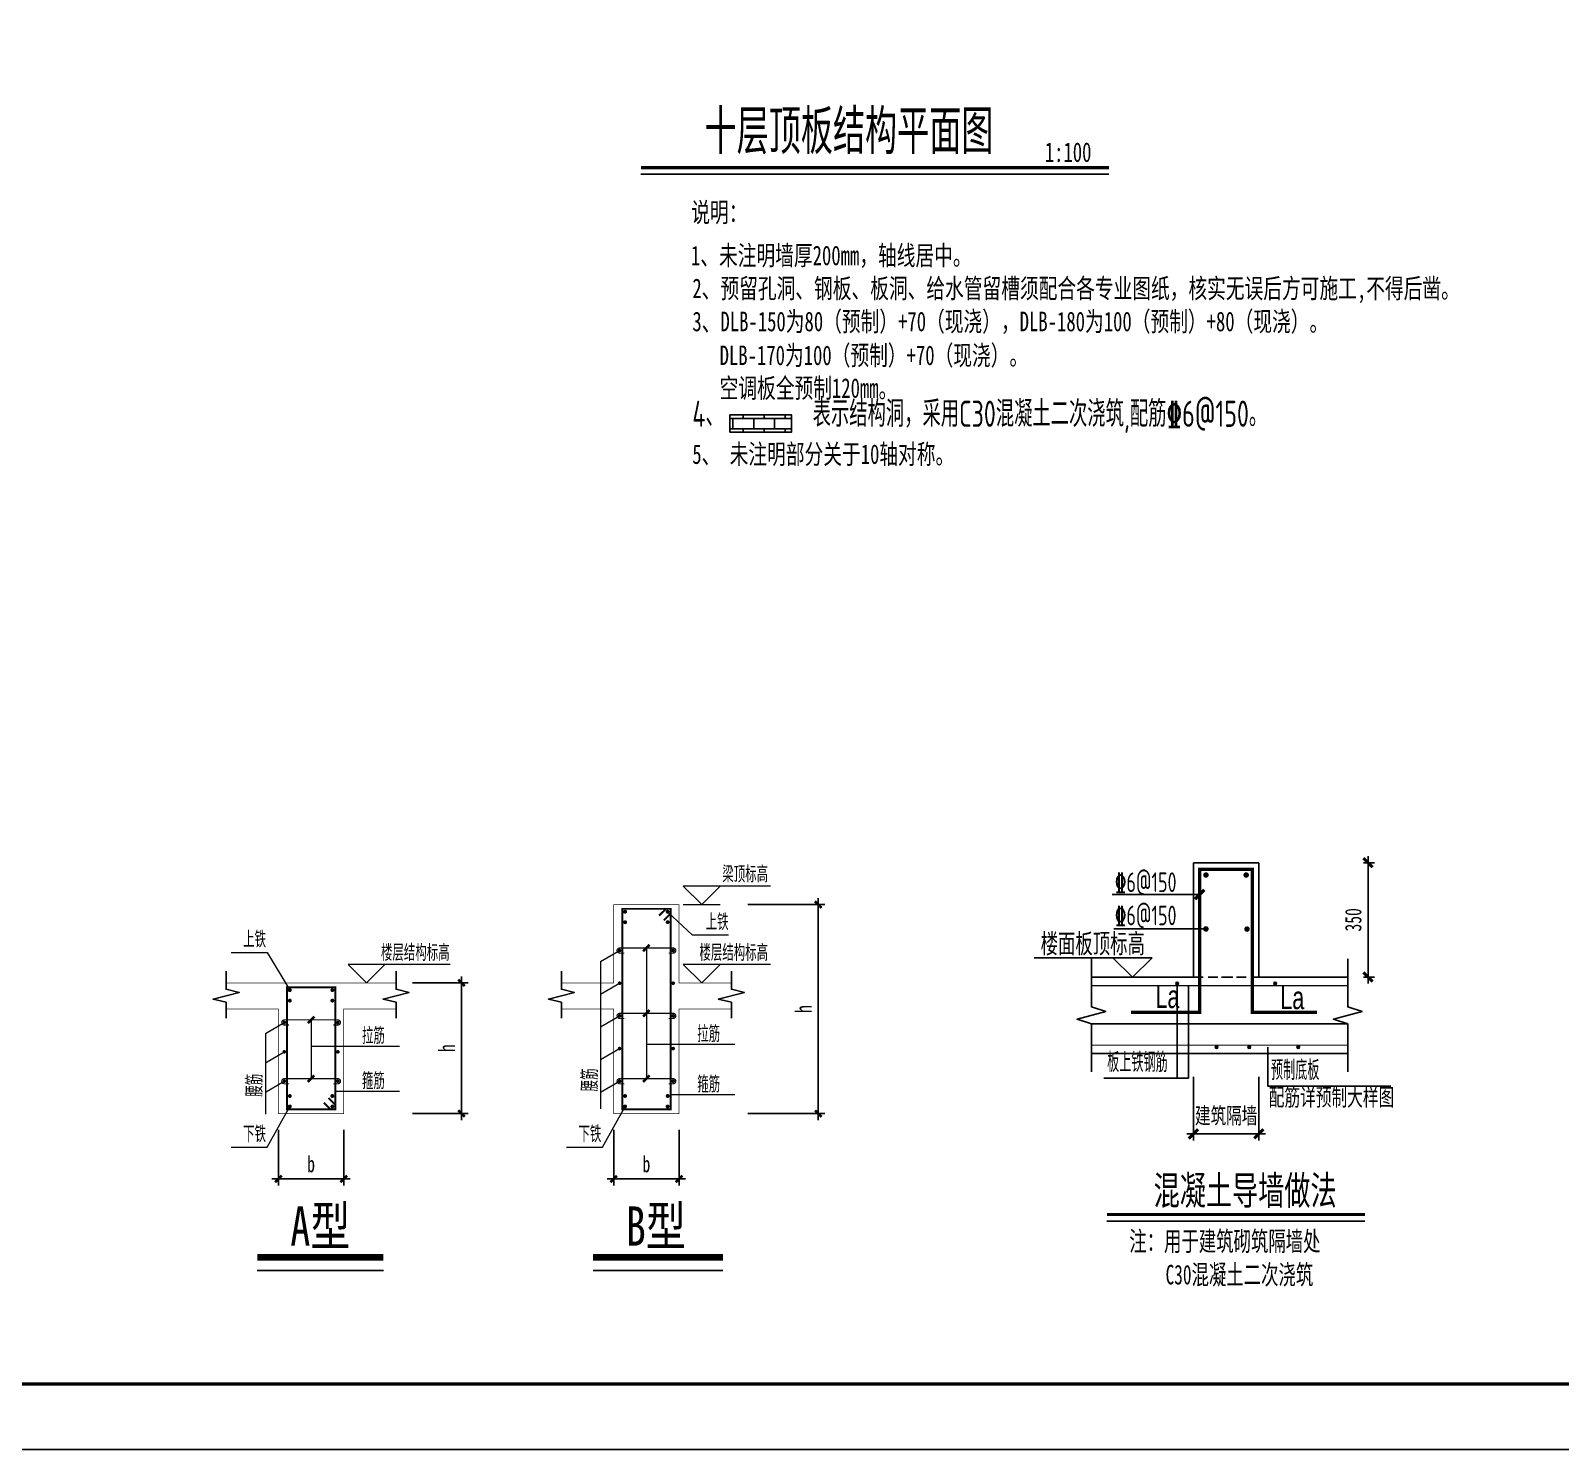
# Model space of a CAD drawing. Extents: x -3200781797 to -8106663, y 494714 to 1244925.
# Drawn here: x -8159668 to -8136259, y 976378 to 998095 of the extents above; entities that cross this region are included whole.
import ezdxf
from ezdxf.enums import TextEntityAlignment as Align
from ezdxf.xclip import XClip

# ---------------------------------------------------------------- set-up
doc = ezdxf.new("R2010")
doc.units = 0
doc.header["$LTSCALE"] = 1000
doc.header["$MEASUREMENT"] = 0
doc.header["$XCLIPFRAME"] = 0
doc.linetypes.add('DASH', pattern=[0.35, 0.25, -0.1])
doc.linetypes.add('节点$0$DASHED', pattern=[0.75, 0.5, -0.25])
doc.layers.get('Defpoints').update_dxf_attribs({"color": 30, "linetype": 'DASH'})
for name, color, linetype in [('3#4#5#$0$BORDER', 7, 'Continuous'), ('3#4#5#模板$0$BORDER', 7, 'Continuous'), ('DIM', 3, 'Continuous'), ('HATCH', 254, 'Continuous'), ('NUM', 7, 'Continuous'), ('S-ANNO-DIMS', 3, 'Continuous'), ('S-ANNO-TABS', 4, 'Continuous'), ('S-ANNO-TEXT', 7, 'Continuous'), ('S-DETL', 4, 'Continuous'), ('S-DETL-DIMS', 7, 'Continuous'), ('S-DETL-SBAR', 6, 'Continuous'), ('S-PC-FQ-WYQ', 4, 'Continuous'), ('节点$0$S-ANNO-IDEN-LEVL', 3, 'Continuous'), ('节点$0$S-ANNO-TEXT', 7, 'Continuous'), ('节点$0$S-ANNO-THIN', 3, 'Continuous'), ('节点$0$S-DETL', 4, 'Continuous'), ('节点$0$S-DETL-DIMS', 210, 'Continuous'), ('节点$0$S-DETL-REIN', 1, 'Continuous'), ('节点$0$S-DETL-SBAR', 6, 'Continuous'), ('节点$0$S-DETL-TEXT', 7, 'Continuous'), ('节点$0$S-SLAB', 6, 'Continuous'), ('节点$0$THIN', 7, 'Continuous')]:
    doc.layers.add(name, color=color, linetype=linetype)
doc.layers.add('S-DETL-TEXT', color=7, linetype='Continuous', lineweight=0)
doc.styles.add('-楷体_GB2312', font='', dxfattribs={"width": 0.7})
doc.styles.add('TSSD_Dimension', font='', dxfattribs={"width": 0.7})
doc.styles.add('TSSD_Rein', font='tssdeng.shx', dxfattribs={"width": 0.7, "bigfont": 'hztxt.shx'})
doc.styles.add('宋体', font='', dxfattribs={"width": 0.8})
doc.styles.add('楷体', font='', dxfattribs={"width": 0.6})
doc.styles.add('节点$0$-楷体_GB2312', font='')
doc.styles.add('节点$0$FSZK', font='fszk.shx', dxfattribs={"width": 0.7, "height": 350, "bigfont": 'hztxt.shx'})
doc.styles.add('节点$0$TSSD_NORM', font='tssdeng2.shx', dxfattribs={"width": 0.7, "bigfont": 'tssdchn.shx'})
doc.styles.add('节点$0$TSSD_Rein', font='Tssdeng.shx', dxfattribs={"width": 0.7, "bigfont": 'hztxt.shx'})
doc.styles.add('节点$0$楷体', font='', dxfattribs={"width": 0.7, "height": 250})
doc.styles.get('-楷体_GB2312').set_extended_font_data('KaiTi_GB2312')
doc.styles.get('TSSD_Dimension').set_extended_font_data('KaiTi_GB2312')
doc.styles.get('宋体').set_extended_font_data('SimSun')
doc.styles.get('楷体').set_extended_font_data('KaiTi_GB2312')
doc.styles.get('节点$0$-楷体_GB2312').set_extended_font_data('KaiTi_GB2312')
doc.styles.get('节点$0$楷体').set_extended_font_data('KaiTi_GB2312')
doc.dimstyles.new('TSSD_100_100', dxfattribs={"dimtxt": 250, "dimasz": 100, "dimexe": 100, "dimexo": 250, "dimgap": 100, "dimtad": 1, "dimdec": 0, "dimzin": 0, "dimdsep": 46, "dimtxsty": 'TSSD_Dimension', "dimblk": 'ARCHTICK', "dimcen": 0, "dimdle": 100, "dimclrt": 7, "dimadec": 0, "dimazin": 0, "dimtfac": 1, "dimtdec": 0, "dimtix": 1, "dimtmove": 2, "dimatfit": 3, "dimfxl": 1, "dimtolj": 1, "dimtzin": 0, "dimarcsym": 0})
doc.dimstyles.new('TSSD_20_100', dxfattribs={"dimtxt": 250, "dimasz": 100, "dimexe": 100, "dimexo": 250, "dimgap": 100, "dimtad": 1, "dimdec": 0, "dimlfac": 0.2, "dimzin": 0, "dimdsep": 46, "dimtxsty": '楷体', "dimblk": 'ARCHTICK', "dimcen": 0, "dimdle": 100, "dimclrt": 7, "dimadec": 0, "dimazin": 0, "dimtfac": 1, "dimtdec": 0, "dimtix": 1, "dimtmove": 2, "dimatfit": 3, "dimfxl": 1, "dimtolj": 1, "dimtzin": 0, "dimarcsym": 0})
doc.dimstyles.new('节点$0$TSSD_20_100', dxfattribs={"dimtxt": 300, "dimasz": 100, "dimexe": 100, "dimexo": 250, "dimgap": 100, "dimtad": 1, "dimdec": 0, "dimlfac": 0.2, "dimzin": 0, "dimdsep": 46, "dimtxsty": '节点$0$楷体', "dimblk": '节点$0$_ArchTick', "dimcen": 0, "dimdle": 100, "dimclrt": 7, "dimadec": 0, "dimazin": 0, "dimtfac": 1, "dimtdec": 0, "dimtix": 1, "dimtmove": 2, "dimatfit": 3, "dimfxl": 1, "dimtolj": 1, "dimtzin": 0, "dimarcsym": 0})

# ---------------------------------------------------------------- blocks, each defined once
blk = doc.blocks.new('A$C635F6008')
at = {"layer": 'HATCH'}
h = blk.add_hatch(dxfattribs=at)
h.set_pattern_fill('BRICK1', color=256, scale=20, style=0)
h.set_pattern_definition([(0, (-59483.03, -74401.65), (0, 160), []), (90, (-59483.03, -74401.65), (-160, 160), [160, -160])])
h.paths.add_polyline_path([(2384, -116), (1440, -116), (1440, -378), (2384, -378)])
at = {"layer": 'S-PC-FQ-WYQ'}
blk.add_lwpolyline([(1440, -116), (2384, -116), (2384, -378), (1440, -378)], close=True, dxfattribs=at)
at = {"layer": 'NUM', "width": 0.7}
for s, height, style, p in [('说明：', 300, '楷体', (849, 2746)), ('   1、未注明墙厚200mm，轴线居中。', 300, '楷体', (416, 2086)), ('2、预留孔洞、钢板、板洞、给水管留槽须配合各专业图纸，核实无误后方可施工,不得后凿。', 300, '楷体', (866, 1582)), ('3、DLB-150为80（预制）+70（现浇），DLB-180为100（预制）+80（现浇）。', 300, '楷体', (866, 1075)), ('DLB-170为100（预制）+70（现浇）。', 300, '楷体', (1283, 557)), ('空调板全预制120mm。', 300, '楷体', (1283, 56)), ('4、        表示结构洞，采用C30混凝土二次浇筑,配筋%%1326@150。', 400, 'TSSD_Rein', (866, -418))]:
    blk.add_text(s, height=height, dxfattribs=dict(at, style=style)).set_placement(p, align=Align.BOTTOM_LEFT)
blk = doc.blocks.new('_ArchTick')
at = {"color": 0, "linetype": 'ByBlock', "const_width": 0.4}
blk.add_lwpolyline([(-0.5, -0.5), (0.5, 0.5)], dxfattribs=at)
blk = doc.blocks.new('*D1465')
at = {"layer": 'Defpoints', "color": 0, "transparency": 16777216}
for p in [(236242, 294432), (237242, 294432), (237242, 293432)]:
    blk.add_point(p, dxfattribs=at)
at = {"layer": 'S-DETL-TEXT', "color": 0, "lineweight": -2, "transparency": 16777216}
for p, q in [((236242, 294182), (236242, 293332)), ((237242, 294182), (237242, 293332)), ((236142, 293432), (237342, 293432))]:
    blk.add_line(p, q, dxfattribs=at)
at = {"layer": 'S-DETL-TEXT', "color": 0, "lineweight": -2, "transparency": 16777216, "xscale": 100, "yscale": 100, "zscale": 100, "rotation": 180}
blk.add_blockref('_ArchTick', (236242, 293432), dxfattribs=at)
at = {"layer": 'S-DETL-TEXT', "color": 0, "lineweight": -2, "transparency": 16777216, "xscale": 100, "yscale": 100, "zscale": 100}
blk.add_blockref('_ArchTick', (237242, 293432), dxfattribs=at)
at = {"layer": 'S-DETL-TEXT', "color": 7, "transparency": 16777216, "insert": (236742, 293657), "char_height": 250, "attachment_point": 5, "style": 'TSSD_Dimension'}
blk.add_mtext('\\A1;b', dxfattribs=at)
blk = doc.blocks.new('*D1466')
at = {"layer": 'Defpoints', "color": 0, "transparency": 16777216}
for p in [(238042, 297632), (239372, 297632), (238042, 294432)]:
    blk.add_point(p, dxfattribs=at)
at = {"layer": 'S-DETL-DIMS', "color": 0, "lineweight": -2, "transparency": 16777216}
for p, q in [((238292, 297632), (239472, 297632)), ((239372, 294332), (239372, 297732)), ((238292, 294432), (239472, 294432))]:
    blk.add_line(p, q, dxfattribs=at)
at = {"layer": 'S-DETL-DIMS', "color": 0, "lineweight": -2, "transparency": 16777216, "xscale": 100, "yscale": 100, "zscale": 100}
for p, rotation in [((239372, 297632), 90), ((239372, 294432), 270)]:
    blk.add_blockref('_ArchTick', p, dxfattribs=dict(at, rotation=rotation))
at = {"layer": 'S-DETL-DIMS', "color": 7, "transparency": 16777216, "insert": (239147, 296032), "char_height": 250, "attachment_point": 5, "rotation": 90, "style": 'TSSD_Dimension'}
blk.add_mtext('\\A1;h', dxfattribs=at)
blk = doc.blocks.new('*D1467')
at = {"layer": 'Defpoints', "color": 0, "transparency": 16777216}
for p in [(231111, 294432), (232111, 294432), (232111, 293432)]:
    blk.add_point(p, dxfattribs=at)
at = {"layer": 'S-DETL-DIMS', "color": 0, "lineweight": -2, "transparency": 16777216}
for p, q in [((231111, 294182), (231111, 293332)), ((232111, 294182), (232111, 293332)), ((231011, 293432), (232211, 293432))]:
    blk.add_line(p, q, dxfattribs=at)
at = {"layer": 'S-DETL-DIMS', "color": 0, "lineweight": -2, "transparency": 16777216, "xscale": 100, "yscale": 100, "zscale": 100, "rotation": 180}
blk.add_blockref('_ArchTick', (231111, 293432), dxfattribs=at)
at = {"layer": 'S-DETL-DIMS', "color": 0, "lineweight": -2, "transparency": 16777216, "xscale": 100, "yscale": 100, "zscale": 100}
blk.add_blockref('_ArchTick', (232111, 293432), dxfattribs=at)
at = {"layer": 'S-DETL-DIMS', "color": 7, "transparency": 16777216, "insert": (231611, 293657), "char_height": 250, "attachment_point": 5, "style": 'TSSD_Dimension'}
blk.add_mtext('\\A1;b', dxfattribs=at)
blk = doc.blocks.new('*D1461')
at = {"layer": 'Defpoints', "color": 0, "transparency": 16777216}
for p in [(232912, 296432), (233912, 296432), (232912, 294432)]:
    blk.add_point(p, dxfattribs=at)
at = {"layer": 'S-DETL-DIMS', "color": 0, "lineweight": -2, "transparency": 16777216}
for p, q in [((233162, 296432), (234012, 296432)), ((233912, 294332), (233912, 296532)), ((233162, 294432), (234012, 294432))]:
    blk.add_line(p, q, dxfattribs=at)
at = {"layer": 'S-DETL-DIMS', "color": 0, "lineweight": -2, "transparency": 16777216, "xscale": 100, "yscale": 100, "zscale": 100}
for p, rotation in [((233912, 296432), 90), ((233912, 294432), 270)]:
    blk.add_blockref('_ArchTick', p, dxfattribs=dict(at, rotation=rotation))
at = {"layer": 'S-DETL-DIMS', "color": 7, "transparency": 16777216, "insert": (233687, 295432), "char_height": 250, "attachment_point": 5, "rotation": 90, "style": 'TSSD_Dimension'}
blk.add_mtext('\\A1;h', dxfattribs=at)
blk = doc.blocks.new('*D1462')
at = {"layer": 'Defpoints', "color": 0, "transparency": 16777216}
for p in [(241569, 294432), (242569, 294432), (242569, 293432)]:
    blk.add_point(p, dxfattribs=at)
at = {"layer": 'S-DETL-DIMS', "color": 0, "lineweight": -2, "transparency": 16777216}
for p, q in [((241569, 294182), (241569, 293332)), ((242569, 294182), (242569, 293332)), ((241469, 293432), (242669, 293432))]:
    blk.add_line(p, q, dxfattribs=at)
at = {"layer": 'S-DETL-DIMS', "color": 0, "lineweight": -2, "transparency": 16777216, "xscale": 100, "yscale": 100, "zscale": 100, "rotation": 180}
blk.add_blockref('_ArchTick', (241569, 293432), dxfattribs=at)
at = {"layer": 'S-DETL-DIMS', "color": 0, "lineweight": -2, "transparency": 16777216, "xscale": 100, "yscale": 100, "zscale": 100}
blk.add_blockref('_ArchTick', (242569, 293432), dxfattribs=at)
at = {"layer": 'S-DETL-DIMS', "color": 7, "transparency": 16777216, "insert": (242069, 293657), "char_height": 250, "attachment_point": 5, "style": 'TSSD_Dimension'}
blk.add_mtext('\\A1;b', dxfattribs=at)
blk = doc.blocks.new('*D1463')
at = {"layer": 'Defpoints', "color": 0, "transparency": 16777216}
for p in [(243370, 296432), (244370, 296432), (243370, 294432)]:
    blk.add_point(p, dxfattribs=at)
at = {"layer": 'S-DETL-DIMS', "color": 0, "lineweight": -2, "transparency": 16777216}
for p, q in [((243620, 296432), (244470, 296432)), ((244370, 294332), (244370, 296532)), ((243620, 294432), (244470, 294432))]:
    blk.add_line(p, q, dxfattribs=at)
at = {"layer": 'S-DETL-DIMS', "color": 0, "lineweight": -2, "transparency": 16777216, "xscale": 100, "yscale": 100, "zscale": 100}
for p, rotation in [((244370, 296432), 90), ((244370, 294432), 270)]:
    blk.add_blockref('_ArchTick', p, dxfattribs=dict(at, rotation=rotation))
at = {"layer": 'S-DETL-DIMS', "color": 7, "transparency": 16777216, "insert": (244145, 295432), "char_height": 250, "attachment_point": 5, "rotation": 90, "style": 'TSSD_Dimension'}
blk.add_mtext('\\A1;h', dxfattribs=at)
blk = doc.blocks.new('*D1464')
at = {"layer": 'Defpoints', "color": 0, "transparency": 16777216}
for p in [(242569, 298832), (244370, 298832), (243370, 296432)]:
    blk.add_point(p, dxfattribs=at)
at = {"layer": 'DIM', "color": 0, "lineweight": -2, "transparency": 16777216}
for p, q in [((244370, 296332), (244370, 298932)), ((242819, 298832), (244470, 298832)), ((243620, 296432), (244470, 296432))]:
    blk.add_line(p, q, dxfattribs=at)
at = {"layer": 'DIM', "color": 0, "lineweight": -2, "transparency": 16777216, "xscale": 100, "yscale": 100, "zscale": 100}
for p, rotation in [((244370, 298832), 90), ((244370, 296432), 270)]:
    blk.add_blockref('_ArchTick', p, dxfattribs=dict(at, rotation=rotation))
at = {"layer": 'DIM', "color": 7, "transparency": 16777216, "insert": (244102, 297632), "char_height": 250, "attachment_point": 5, "rotation": 90, "style": 'TSSD_Dimension'}
blk.add_mtext('\\A1;建筑窗台', dxfattribs=at)
blk = doc.blocks.new('节点$0$_ArchTick')
at = {"color": 0, "linetype": 'ByBlock', "const_width": 0.5}
blk.add_lwpolyline([(-0.71, -0.71), (0.71, 0.71)], dxfattribs=at)
blk = doc.blocks.new('*D3852')
at = {"layer": 'Defpoints', "color": 0, "transparency": 16777216}
for p in [(167871, -128959), (168871, -128959), (168871, -130080)]:
    blk.add_point(p, dxfattribs=at)
at = {"layer": '节点$0$S-DETL-DIMS', "color": 0, "lineweight": -2, "transparency": 16777216}
for p, q in [((167871, -129209), (167871, -130180)), ((168871, -129209), (168871, -130180)), ((167871, -130080), (167771, -130080)), ((167871, -130080), (168871, -130080)), ((168871, -130080), (168971, -130080))]:
    blk.add_line(p, q, dxfattribs=at)
at = {"layer": '节点$0$S-DETL-DIMS', "color": 0, "lineweight": -2, "transparency": 16777216, "xscale": 100, "yscale": 100, "zscale": 100}
blk.add_blockref('节点$0$_ArchTick', (167871, -130080), dxfattribs=at)
at = {"layer": '节点$0$S-DETL-DIMS', "color": 0, "lineweight": -2, "transparency": 16777216, "xscale": 100, "yscale": 100, "zscale": 100, "rotation": 180}
blk.add_blockref('节点$0$_ArchTick', (168871, -130080), dxfattribs=at)
at = {"layer": '节点$0$S-DETL-DIMS', "color": 7, "transparency": 16777216, "insert": (168371, -129814), "char_height": 250, "attachment_point": 5, "style": '节点$0$楷体'}
blk.add_mtext('\\A1;建筑隔墙', dxfattribs=at)
blk = doc.blocks.new('节点$0$A$C63F51810')
at = {"layer": '节点$0$S-DETL-REIN'}
h = blk.add_hatch(color=256, dxfattribs=at)
edge = h.paths.add_edge_path()
edge.add_arc((0, 0), 35, 0, 360)
at = {"layer": '节点$0$S-DETL-REIN', "ltscale": 0.2}
blk.add_circle((0, 0), 35, dxfattribs=at)
blk = doc.blocks.new('*D3853')
at = {"layer": 'Defpoints', "color": 0, "transparency": 16777216}
for p in [(170224, -125929), (170542, -125929), (170224, -127679)]:
    blk.add_point(p, dxfattribs=at)
at = {"layer": '节点$0$S-DETL-DIMS', "color": 0, "lineweight": -2, "transparency": 16777216}
for p, q in [((170474, -125929), (170642, -125929)), ((170542, -127779), (170542, -125829)), ((170474, -127679), (170642, -127679))]:
    blk.add_line(p, q, dxfattribs=at)
at = {"layer": '节点$0$S-DETL-DIMS', "color": 0, "lineweight": -2, "transparency": 16777216, "xscale": 100, "yscale": 100, "zscale": 100}
for p, rotation in [((170542, -125929), 90), ((170542, -127679), 270)]:
    blk.add_blockref('节点$0$_ArchTick', p, dxfattribs=dict(at, rotation=rotation))
at = {"layer": '节点$0$S-DETL-DIMS', "color": 7, "transparency": 16777216, "insert": (170317, -126804), "char_height": 250, "attachment_point": 5, "rotation": 90, "style": '节点$0$楷体'}
blk.add_mtext('\\A1;350', dxfattribs=at)
blk = doc.blocks.new('剪力墙连梁类型')
h = blk.add_hatch()
h.set_pattern_fill('钢筋混凝土', color=256, scale=100, style=0)
h.set_pattern_definition([(45, (-14862.74, 1e-09), (-176.7767, 176.7767), []), (50, (-14862.74, 1e-09), (717.2602, -62.7521), [75, -825]), (355, (-14862.74, 1e-09), (-138.7513, 752.1921), [60, -660]), (100.4514, (-14803, -5.2), (578.5094, 689.4395), [63.7402, -701.1421]), (46.1842, (-14862.7, 200), (1067.241, -165.519), [112.5, -1237.5]), (96.6356, (-14773.8, 186.2), (934.6627, 974.118), [95.6103, -1051.713]), (351.1842, (-14862.7, 200), (934.662, 974.1186), [90, -990]), (21, (-14762.74, 150), (596.90705, -402.6189), [75, -825]), (326, (-14762.74, 150), (243.3153, 725.15), [60, -660]), (71.4514, (-14713, 116.45), (840.2226, 322.5305), [63.7402, -701.1421]), (37.5, (-14862.74, 1e-09), (12.15986, 332.89385), [0, -652, 0, -670, 0, -662.5]), (7.5, (-14862.74, 1e-09), (263.06954, 394.4117), [0, -382, 0, -637, 0, -252.5]), (327.5, (-15085.74, 1e-09), (533.82244, -22.55487), [0, -250, 0, -780, 0, -1035]), (317.5, (-15185.74, 1e-09), (583.18617, 100.105), [0, -325, 0, -518, 0, -735])])
h.paths.add_polyline_path([(241568.9, 296431.9), (242569.2, 296431.9), (242569.2, 298831.6), (241568.9, 298831.6)])
at = {"layer": 'S-ANNO-TEXT', "linetype": 'Continuous', "const_width": 100}
for points in [[(230786.9, 292231.1), (232718.3, 292231.1)], [(235925.8, 292231.1), (237912.3, 292231.1)], [(241304.7, 292231.1), (243236, 292231.1)]]:
    blk.add_lwpolyline(points, dxfattribs=at)
at = {"layer": 'S-ANNO-TEXT', "linetype": 'Continuous'}
for points in [[(230786.9, 292031.1), (232718.3, 292031.1)], [(235925.8, 292031.1), (237912.3, 292031.1)], [(241304.7, 292031.1), (243236, 292031.1)]]:
    blk.add_lwpolyline(points, dxfattribs=at)
at = {"layer": 'S-DETL', "color": 30, "const_width": 10}
for points in [[(242569.2, 296431.9), (242569.2, 298831.6), (241568.9, 298831.6), (241568.9, 296431.9)], [(238042.2, 296431.9), (237241.9, 296431.9), (237241.9, 297631.8), (236241.6, 297631.8), (236241.6, 296431.9), (235441.3, 296431.9)], [(232911.5, 296431.9), (230310.5, 296431.9), (230310.5, 296431.9), (230310.5, 296431.9)], [(241568.9, 296431.9), (240768.5, 296431.9), (240768.5, 296431.9), (240768.5, 296431.9)], [(243369.5, 296431.9), (242569.2, 296431.9)], [(232911.5, 296031.9), (232111.2, 296031.9), (232111.2, 294431.6), (231110.9, 294431.6), (231110.9, 296031.9), (231110.9, 296031.9), (231110.9, 296031.9), (231110.9, 296031.9), (230310.5, 296031.9)], [(235441.3, 296031.9), (236241.6, 296031.9), (236241.6, 294431.6), (237241.9, 294431.6), (237241.9, 296031.9), (238042.2, 296031.9)], [(243369.5, 296031.9), (242569.2, 296031.9), (242569.2, 294431.6), (241568.9, 294431.6), (241568.9, 296031.9), (241568.9, 296031.9), (241568.9, 296031.9), (241568.9, 296031.9), (240768.5, 296031.9)]]:
    blk.add_lwpolyline(points, dxfattribs=at)
at = {"layer": 'S-DETL', "linetype": 'DASH', "ltscale": 0.5}
for points in [[(241568.9, 296431.9), (242569.2, 296431.9), (242569.2, 298831.6), (241568.9, 298831.6)], [(242569.2, 294431.6), (241568.9, 294431.6), (241568.9, 296431.9), (242569.2, 296431.9)]]:
    blk.add_lwpolyline(points, close=True, dxfattribs=at)
at = {"layer": 'S-DETL'}
for points in [[(230310.5, 296611), (230310.5, 296336), (230510.5, 296286), (230110.5, 296186), (230310.5, 296136), (230310.5, 295895.4)], [(232911.5, 296611), (232911.5, 296336), (233111.5, 296286), (232711.5, 296186), (232911.5, 296136), (232911.5, 295895.4)], [(235441.3, 296611), (235441.3, 296336), (235641.3, 296286), (235241.3, 296186), (235441.3, 296136), (235441.3, 295895.4)], [(238042.2, 296611), (238042.2, 296336), (238242.2, 296286), (237842.2, 296186), (238042.2, 296136), (238042.2, 295895.4)], [(240768.5, 296611), (240768.5, 296336), (240968.5, 296286), (240568.5, 296186), (240768.5, 296136), (240768.5, 295895.4)], [(243369.5, 296611), (243369.5, 296336), (243569.5, 296286), (243169.5, 296186), (243369.5, 296136), (243369.5, 295895.4)]]:
    blk.add_lwpolyline(points, dxfattribs=at)
at = {"layer": 'S-DETL-SBAR'}
blk.add_lwpolyline([(241791.5, 295658.9, 30, 30, 0), (241698.9, 295566.3, 30, 30, 0), (241698.9, 298766.6, 30, 30, 0), (242439.2, 298766.6, 30, 30, 0), (242439.2, 295566.3, 30, 30, 0), (242346.6, 295658.9, 0, 0, 0)], format="xyseb", dxfattribs=at)
at = {"layer": 'S-DETL-SBAR', "const_width": 30}
for points in [[(241728.3, 298721.6, -1), (241758.3, 298721.6, -1)], [(242379.2, 298721.6, 1), (242409.2, 298721.6, 1)], [(241728.3, 297971.6, -1), (241758.3, 297971.6, -1)], [(242379.2, 297971.6, 1), (242409.2, 297971.6, 1)], [(236401, 297521.8, -1), (236431, 297521.8, -1)], [(237051.9, 297521.8, 1), (237081.9, 297521.8, 1)], [(236401, 297361.8, -1), (236431, 297361.8, -1)], [(237051.9, 297361.8, 1), (237081.9, 297361.8, 1)], [(241728.3, 297371.6, -1), (241758.3, 297371.6, -1)], [(242379.2, 297371.6, 1), (242409.2, 297371.6, 1)], [(236319, 296927.9, 1), (236344, 296927.9, 1)], [(237164.5, 296927.9, -1), (237139.5, 296927.9, -1)], [(236319, 296427.9, 1), (236344, 296427.9, 1)], [(237164.5, 296427.9, -1), (237139.5, 296427.9, -1)], [(231270.3, 296321.9, -1), (231300.3, 296321.9, -1)], [(231270.3, 296161.9, -1), (231300.3, 296161.9, -1)], [(231921.2, 296321.9, 1), (231951.2, 296321.9, 1)], [(231921.2, 296161.9, 1), (231951.2, 296161.9, 1)], [(241728.3, 296321.9, -1), (241758.3, 296321.9, -1)], [(241728.3, 296161.9, -1), (241758.3, 296161.9, -1)], [(242379.2, 296321.9, 1), (242409.2, 296321.9, 1)], [(242379.2, 296161.9, 1), (242409.2, 296161.9, 1)], [(236319, 295927.9, 1), (236344, 295927.9, 1)], [(237164.5, 295927.9, -1), (237139.5, 295927.9, -1)], [(231188.3, 295827.9, 1), (231213.3, 295827.9, 1)], [(232033.8, 295827.9, -1), (232008.8, 295827.9, -1)], [(241646.3, 295827.9, 1), (241671.3, 295827.9, 1)], [(242491.8, 295827.9, -1), (242466.8, 295827.9, -1)], [(236319, 295427.9, 1), (236344, 295427.9, 1)], [(237164.5, 295427.9, -1), (237139.5, 295427.9, -1)], [(231188.3, 295377.9, 1), (231213.3, 295377.9, 1)], [(232033.8, 295377.9, -1), (232008.8, 295377.9, -1)], [(241646.3, 295377.9, 1), (241671.3, 295377.9, 1)], [(242491.8, 295377.9, -1), (242466.8, 295377.9, -1)], [(231188.3, 294927.9, 1), (231213.3, 294927.9, 1)], [(232033.8, 294927.9, -1), (232008.8, 294927.9, -1)], [(236319, 294927.9, 1), (236344, 294927.9, 1)], [(237164.5, 294927.9, -1), (237139.5, 294927.9, -1)], [(241646.3, 294927.9, 1), (241671.3, 294927.9, 1)], [(242491.8, 294927.9, -1), (242466.8, 294927.9, -1)], [(231270.3, 294701.6, 1), (231300.3, 294701.6, 1)], [(231921.2, 294701.6, -1), (231951.2, 294701.6, -1)], [(236401, 294701.6, 1), (236431, 294701.6, 1)], [(237051.9, 294701.6, -1), (237081.9, 294701.6, -1)], [(241728.3, 294701.6, 1), (241758.3, 294701.6, 1)], [(242379.2, 294701.6, -1), (242409.2, 294701.6, -1)], [(231270.3, 294541.6, 1), (231300.3, 294541.6, 1)], [(231921.2, 294541.6, -1), (231951.2, 294541.6, -1)], [(236401, 294541.6, 1), (236431, 294541.6, 1)], [(237051.9, 294541.6, -1), (237081.9, 294541.6, -1)], [(241728.3, 294541.6, 1), (241758.3, 294541.6, 1)], [(242379.2, 294541.6, -1), (242409.2, 294541.6, -1)]]:
    blk.add_lwpolyline(points, format="xyb", close=True, dxfattribs=at)
for points in [[(236936.1, 297463), (237040.1, 297566.8), (237111.9, 297566.8), (237111.9, 294496.6), (236371.6, 294496.6), (236371.6, 297566.8), (237111.9, 297566.8), (237111.9, 297495), (237008, 297391)], [(231805.4, 294600.5), (231909.4, 294496.6), (231981.2, 294496.6), (231981.2, 296366.9), (231240.9, 296366.9), (231240.9, 294496.6), (231981.2, 294496.6), (231981.2, 294568.5), (231877.3, 294672.4)], [(242263.4, 294600.5), (242367.3, 294496.6), (242439.2, 294496.6), (242439.2, 296366.9), (241698.9, 296366.9), (241698.9, 294496.6), (242439.2, 294496.6), (242439.2, 294568.5), (242335.3, 294672.4)]]:
    blk.add_lwpolyline(points, dxfattribs=at)
at = {"layer": 'S-DETL-SBAR', "const_width": 18}
for points in [[(237080, 296888.9), (237152, 296888.9, 1), (237152, 296966.9), (236331.5, 296966.9, 1), (236331.5, 296888.9), (236403.5, 296888.9)], [(237080, 295888.9), (237152, 295888.9, 1), (237152, 295966.9), (236331.5, 295966.9, 1), (236331.5, 295888.9), (236403.5, 295888.9)], [(231949.3, 295788.9), (232021.3, 295788.9, 1), (232021.3, 295866.9), (231200.8, 295866.9, 1), (231200.8, 295788.9), (231272.8, 295788.9)], [(242407.3, 295788.9), (242479.3, 295788.9, 1), (242479.3, 295866.9), (241658.8, 295866.9, 1), (241658.8, 295788.9), (241730.8, 295788.9)], [(231949.3, 294888.9), (232021.3, 294888.9, 1), (232021.3, 294966.9), (231200.8, 294966.9, 1), (231200.8, 294888.9), (231272.8, 294888.9)], [(237080, 294888.9), (237152, 294888.9, 1), (237152, 294966.9), (236331.5, 294966.9, 1), (236331.5, 294888.9), (236403.5, 294888.9)], [(242407.3, 294888.9), (242479.3, 294888.9, 1), (242479.3, 294966.9), (241658.8, 294966.9, 1), (241658.8, 294888.9), (241730.8, 294888.9)]]:
    blk.add_lwpolyline(points, format="xyb", dxfattribs=at)
at = {"layer": 'S-DETL-TEXT'}
for p, q in [((241743.3, 298721.6), (241743.3, 299124.3)), ((241743.3, 299124.3), (243140.1, 299124.3)), ((242394.2, 298721.6), (242394.2, 299124.3)), ((241976.7, 298239.4), (240365.1, 298239.4)), ((242439.2, 298417.4), (243614.5, 298417.4)), ((241743.3, 297371.6), (242394.2, 297971.6)), ((241743.3, 297971.6), (242394.2, 297371.6)), ((237306.5, 297631.8), (237872.2, 297631.8)), ((242068.8, 297671.6), (243614.5, 297671.6)), ((236041.6, 296760.5), (236331.5, 296927.9)), ((236741.7, 296966.9), (236741.7, 294966.9)), ((236041.6, 296760.5), (236041.6, 294504)), ((236041.6, 296260.5), (236331.5, 296427.9)), ((236041.6, 295760.5), (236331.5, 295927.9)), ((230910.9, 295660.5), (231200.8, 295827.9)), ((230910.9, 295660.5), (230910.9, 294422)), ((231611, 295866.9), (231611, 294966.9)), ((241368.9, 295660.5), (241658.8, 295827.9)), ((241368.9, 295660.5), (241368.9, 294422)), ((242069, 295866.9), (242069, 294966.9)), ((231611, 295466.9), (232963.8, 295466.9)), ((236041.6, 295260.5), (236331.5, 295427.9)), ((236741.7, 295494.4), (238094.5, 295494.4)), ((242069, 295466.9), (243421.8, 295466.9)), ((230910.9, 295210.5), (231200.8, 295377.9)), ((241368.9, 295210.5), (241658.8, 295377.9)), ((230910.9, 294760.5), (231200.8, 294927.9)), ((231981.2, 294775.9), (232963.8, 294775.9)), ((236041.6, 294760.5), (236331.5, 294927.9)), ((237111.9, 294723.5), (238094.5, 294723.5)), ((241368.9, 294760.5), (241658.8, 294927.9)), ((242439.2, 294775.9), (243421.8, 294775.9))]:
    blk.add_line(p, q, dxfattribs=at)
for points in [[(238641, 297914.7), (237306.5, 297914.7), (237589.3, 297631.8), (237872.2, 297914.7)], [(237999.3, 297164.1), (237448.1, 297164.1), (237066.9, 297521.8)], [(230389.1, 296898.9), (230940.3, 296898.9), (231285.3, 296321.9)], [(240847.1, 296898.9), (241398.3, 296898.9), (241743.3, 296321.9)], [(233740.2, 296714.7), (232175.8, 296714.7), (232458.6, 296431.9), (232741.5, 296714.7)], [(238641, 296714.7), (237306.5, 296714.7), (237589.3, 296431.9), (237872.2, 296714.7)], [(244198.2, 296714.7), (242633.8, 296714.7), (242916.6, 296431.9), (243199.5, 296714.7)], [(230389.1, 293917.8), (230940.3, 293917.8), (231285.3, 294541.6)], [(235519.8, 293917.8), (236071, 293917.8), (236416, 294541.6)], [(243343.3, 293989.3), (242792.1, 293989.3), (242394.2, 294541.6)]]:
    blk.add_lwpolyline(points, dxfattribs=at)
at = {"layer": 'S-DETL-DIMS', "xscale": 100, "yscale": 100, "zscale": 100, "rotation": 270}
blk.add_blockref('_ArchTick', (242434.1, 298417.4), dxfattribs=at)
at = {"layer": 'S-DETL-TEXT', "color": 7, "xscale": 100, "yscale": 100, "zscale": 100, "rotation": 180}
for p in [(236741.7, 296966.9), (231611, 295866.9), (236741.7, 295966.9), (242069, 295866.9), (231611, 294966.9), (236741.7, 294966.9), (242069, 294966.9)]:
    blk.add_blockref('_ArchTick', p, dxfattribs=at)
at = {"layer": 'S-ANNO-TEXT', "linetype": 'Continuous', "style": '-楷体_GB2312', "width": 0.75}
for s, p in [('A型', (231752.6, 292231.1)), ('B型', (236886.6, 292231.1)), ('B1型', (242270.3, 292231.1))]:
    blk.add_text(s, height=600, dxfattribs=at).set_placement(p, align=Align.BOTTOM_CENTER)
at = {"layer": 'S-DETL-TEXT', "style": 'TSSD_Rein', "width": 0.7}
for s, p in [('2%%13212', (242441.7, 299124.3)), ('%%1326@150', (242611.3, 298417.4)), ('C30混凝土', (240400.3, 298256.9)), ('连梁中锚固La', (242611.3, 298129)), ('二次浇筑', (240400.3, 297954.5)), ('%%1326@200', (242611.3, 297671.6))]:
    blk.add_text(s, height=250, dxfattribs=at).set_placement(p, align=Align.BOTTOM_LEFT)
for s, p in [('梁顶标高', (238603, 297970)), ('楼层结构标高', (233730.2, 296770)), ('楼层结构标高', (238603, 296770)), ('楼层结构标高', (244188.2, 296770))]:
    blk.add_text(s, height=250, dxfattribs=at).set_placement(p, align=Align.RIGHT)
for s, p in [('上铁', (237999.3, 297164.1, 0)), ('上铁', (230921.4, 296898.9, 0)), ('上铁', (241379.4, 296898.9, 0)), ('下铁', (230921.4, 293917.8, 0)), ('下铁', (236052.1, 293917.8, 0)), ('下铁', (243343.3, 293989.3, 0))]:
    blk.add_text(s, height=250, dxfattribs=at).set_placement(p, align=Align.BOTTOM_RIGHT)
for s, p in [('拉筋', (232388.8, 295498.8)), ('拉筋', (237519.5, 295526.3)), ('拉筋', (242846.8, 295498.8)), ('箍筋', (232388.8, 294807.8)), ('箍筋', (237519.5, 294755.4)), ('箍筋', (242846.8, 294807.8))]:
    blk.add_text(s, height=250, dxfattribs=at).set_placement(p)
for p in [(230871, 295041.8), (236001.7, 295123.9), (241329, 295041.8)]:
    blk.add_text('腰筋', height=250, rotation=90, dxfattribs=at).set_placement(p, align=Align.RIGHT)
at = {"layer": 'DIM'}
dim = blk.add_linear_dim(base=(244369.5, 298831.6), p1=(243369.5, 296431.9), p2=(242569.2, 298831.6), angle=90, text='建筑窗台', dimstyle='TSSD_100_100', dxfattribs=at)
dim.commit()
dim.dimension.update_dxf_attribs({"geometry": '*D1464', "text_midpoint": (244102, 297631.7)})
at = {"layer": 'S-DETL-DIMS'}
for base, p1, p2, picture, middle in [((239372.1, 297631.8), (238042.2, 294431.6), (238042.2, 297631.8), '*D1466', (239147.1, 296031.7)), ((233911.5, 296431.9), (232911.5, 294431.6), (232911.5, 296431.9), '*D1461', (233686.5, 295431.7)), ((244369.5, 296431.9), (243369.5, 294431.6), (243369.5, 296431.9), '*D1463', (244144.5, 295431.7))]:
    dim = blk.add_linear_dim(base=base, p1=p1, p2=p2, angle=90, text='h', dimstyle='TSSD_20_100', override={"dimtxsty": 'TSSD_Dimension'}, dxfattribs=at)
    dim.commit()
    dim.dimension.update_dxf_attribs({"geometry": picture, "text_midpoint": middle})
for base, p1, p2, picture, middle in [((232111.2, 293431.6), (231110.9, 294431.6), (232111.2, 294431.6), '*D1467', (231611, 293656.6)), ((242569.2, 293431.6), (241568.9, 294431.6), (242569.2, 294431.6), '*D1462', (242069, 293656.6))]:
    dim = blk.add_linear_dim(base=base, p1=p1, p2=p2, text='b', dimstyle='TSSD_20_100', override={"dimtxsty": 'TSSD_Dimension'}, dxfattribs=at)
    dim.commit()
    dim.dimension.update_dxf_attribs({"geometry": picture, "text_midpoint": middle})
at = {"layer": 'S-DETL-TEXT'}
dim = blk.add_linear_dim(base=(237241.9, 293431.6), p1=(236241.6, 294431.6), p2=(237241.9, 294431.6), text='b', dimstyle='TSSD_20_100', override={"dimtxsty": 'TSSD_Dimension'}, dxfattribs=at)
dim.commit()
dim.dimension.update_dxf_attribs({"geometry": '*D1465', "text_midpoint": (236741.7, 293656.6)})
blk = doc.blocks.new('节点')
at = {"layer": '节点$0$S-ANNO-IDEN-LEVL'}
for p, q in [((167237.1, -127383.1), (165431.2, -127383.1)), ((166637.1, -127383.1), (166937.1, -127683.1)), ((166937.1, -127683.1), (167237.1, -127383.1))]:
    blk.add_line(p, q, dxfattribs=at)
at = {"layer": '节点$0$S-ANNO-TEXT'}
for p, q in [((166629.4, -126415.3), (167965, -126415.3)), ((166653.2, -126943.7), (168054.4, -126943.7))]:
    blk.add_line(p, q, dxfattribs=at)
at = {"layer": '节点$0$S-ANNO-THIN'}
for points in [[(166310, -127399.3), (166310, -128135.8), (166530, -128205.8), (166090, -128325.8), (166310, -128395.8), (166310, -129132.4)], [(170232.2, -127399.3), (170232.2, -128135.8), (170452.2, -128205.8), (170012.2, -128325.8), (170232.2, -128395.8), (170232.2, -129132.4)]]:
    blk.add_lwpolyline(points, dxfattribs=at)
at = {"layer": '节点$0$S-DETL'}
for p, q in [((167871.1, -127679.3), (167871.1, -125929.3)), ((168602.6, -125929.3), (167871.1, -125929.3)), ((168871.1, -125929.3), (168602.6, -125929.3)), ((168871.1, -127679.3), (168871.1, -125929.3)), ((167871.1, -127679.3), (166310, -127679.3)), ((168871.1, -127679.3), (170232.2, -127679.3))]:
    blk.add_line(p, q, dxfattribs=at)
at = {"layer": '节点$0$S-DETL', "linetype": '节点$0$DASHED', "ltscale": 0.3}
for p, q in [((167871.1, -127679.3), (168602.6, -127679.3)), ((168302.6, -127679.3), (168871.1, -127679.3))]:
    blk.add_line(p, q, dxfattribs=at)
at = {"layer": '节点$0$S-DETL-REIN', "const_width": 20}
for points in [[(166310, -127809.3), (170232.2, -127809.3)], [(166310, -128722.4), (170232.2, -128722.4)]]:
    blk.add_lwpolyline(points, dxfattribs=at)
at = {"layer": '节点$0$S-DETL-SBAR', "const_width": 50}
for points in [[(168602.6, -126029.3), (167965, -126029.3), (167965, -128220.5), (166915, -128220.5)], [(169759.7, -128220.5), (168770.8, -128220.5), (168770.8, -126029.3), (168602.6, -126029.3)]]:
    blk.add_lwpolyline(points, dxfattribs=at)
at = {"layer": '节点$0$S-DETL-SBAR', "const_width": 42}
for points in [[(168082.6, -126118.2, 1), (168040.6, -126118.2, 1)], [(168698.7, -126118.2, 1), (168656.7, -126118.2, 1)], [(168082.6, -126943.1, 1), (168040.6, -126943.1, 1)], [(168711.4, -126946, 1), (168669.4, -126946, 1)]]:
    blk.add_lwpolyline(points, format="xyb", close=True, dxfattribs=at)
at = {"layer": '节点$0$S-DETL-TEXT', "color": 1}
for points in [[(167792.8, -127809.3), (167792.8, -129225.1), (166501.4, -129225.1)], [(167621.1, -129225.1), (167621.1, -127779.3)]]:
    blk.add_lwpolyline(points, dxfattribs=at)
at = {"layer": '节点$0$S-DETL-TEXT'}
for points in [[(170889.1, -129352.4), (169010.1, -129352.4), (169010.1, -128752.4)], [(166546, -131414.2), (170495.4, -131414.2)]]:
    blk.add_lwpolyline(points, dxfattribs=at)
at = {"layer": '节点$0$S-DETL-TEXT', "const_width": 50}
blk.add_lwpolyline([(166546, -131314.2), (170495.4, -131314.2)], dxfattribs=at)
at = {"layer": '节点$0$S-SLAB'}
for p, q in [((170232.2, -128395.8), (166310, -128395.8)), ((170232.2, -128852.4), (166310, -128852.4))]:
    blk.add_line(p, q, dxfattribs=at)
at = {"layer": '节点$0$THIN'}
blk.add_line((167409.1, -127679.3), (166548.8, -127679.3), dxfattribs=at)
at = {"layer": '节点$0$S-ANNO-THIN', "xscale": 100, "yscale": 100, "zscale": 100}
blk.add_blockref('节点$0$_ArchTick', (167965, -126415.3), dxfattribs=at)
at = {"layer": '节点$0$S-DETL-REIN', "xscale": -0.5714285710128024, "yscale": 0.5714285710128024, "zscale": 0.571428571, "rotation": 180}
for p in [(167621.1, -127779.3), (169121.1, -127779.3)]:
    blk.add_blockref('节点$0$A$C63F51810', p, dxfattribs=at)
at = {"layer": '节点$0$S-DETL-REIN', "xscale": 0.5714285710128024, "yscale": 0.5714285710128024, "zscale": 0.5714285710128024}
for p in [(168225.2, -128752.4), (168725.2, -128752.4), (168725.2, -128752.4), (169475.2, -128752.4)]:
    blk.add_blockref('节点$0$A$C63F51810', p, dxfattribs=at)
at = {"layer": '节点$0$S-ANNO-IDEN-LEVL', "style": '节点$0$-楷体_GB2312', "width": 0.65}
blk.add_text('楼面板顶标高', height=300, dxfattribs=at).set_placement((165532.3, -127406.4), align=Align.BOTTOM_LEFT)
at = {"layer": '节点$0$S-ANNO-TEXT'}
for s, height, style, width, p in [('%%1326@150', 300, '节点$0$TSSD_Rein', 0.7, (166665.4, -126378.5)), ('%%1326@150', 300, '节点$0$TSSD_Rein', 0.7, (166665.4, -126887.2)), ('混凝土导墙做法', 500, '节点$0$FSZK', 0.8, (167261.5, -131212.9))]:
    blk.add_text(s, height=height, dxfattribs=dict(at, style=style, width=width)).set_placement(p)
at = {"layer": '节点$0$S-DETL-TEXT'}
for s, height, style, width, p in [('La', 350, '节点$0$FSZK', 0.7, (167291.5, -128153.8)), ('La', 350, '节点$0$FSZK', 0.7, (169201.1, -128171.2)), ('配筋详预制大样图', 300, '节点$0$TSSD_Rein', 0.8, (169023, -129679.4))]:
    blk.add_text(s, height=height, dxfattribs=dict(at, style=style, width=width)).set_placement(p)
at = {"layer": '节点$0$S-DETL-TEXT', "color": 1, "style": '节点$0$TSSD_NORM', "width": 0.65}
blk.add_text('板上铁钢筋', height=300, dxfattribs=at).set_placement((167476.8, -129225.1), align=Align.BOTTOM_RIGHT)
at = {"layer": '节点$0$S-DETL-TEXT', "style": '节点$0$TSSD_NORM', "width": 0.65}
blk.add_text('预制底板', height=300, dxfattribs=at).set_placement((169799, -129346.2), align=Align.BOTTOM_RIGHT)
at = {"layer": '节点$0$S-DETL-TEXT', "style": '节点$0$-楷体_GB2312', "width": 0.65}
for s, p in [('注：用于建筑砌筑隔墙处', (166888.9, -131963)), ('C30混凝土二次浇筑', (167444, -132474.4))]:
    blk.add_text(s, height=300, dxfattribs=at).set_placement(p, align=Align.BOTTOM_LEFT)
at = {"layer": '节点$0$S-DETL-DIMS'}
dim = blk.add_linear_dim(base=(170542.2, -125929.3), p1=(170224.2, -127679.3), p2=(170224.2, -125929.3), angle=90, dimstyle='节点$0$TSSD_20_100', dxfattribs=at)
dim.commit()
dim.dimension.update_dxf_attribs({"geometry": '*D3853', "text_midpoint": (170317.2, -126804.3)})
dim = blk.add_linear_dim(base=(168871.1, -130079.8), p1=(167871.1, -128959), p2=(168871.1, -128959), text='建筑隔墙', dimstyle='节点$0$TSSD_20_100', dxfattribs=at)
dim.commit()
dim.dimension.update_dxf_attribs({"geometry": '*D3852', "text_midpoint": (168371.1, -129814.3)})

msp = doc.modelspace()

# ---------------------------------------------------------------- linework, layer by layer
at = {"layer": '3#4#5#$0$BORDER'}
msp.add_lwpolyline([(-8190763.2, 976377.5), (-8190763.2, 1035777.5), (-8106663.2, 1035777.5), (-8106663.2, 976377.5)], close=True, dxfattribs=at)
at = {"layer": '3#4#5#$0$BORDER', "const_width": 50}
msp.add_lwpolyline([(-8188263.2, 977377.5), (-8188263.2, 1034777.5), (-8107663.2, 1034777.5), (-8107663.2, 977377.5)], close=True, dxfattribs=at)
at = {"layer": '3#4#5#模板$0$BORDER'}
msp.add_lwpolyline([(-8190763.2, 976377.5), (-8190763.2, 1035777.5), (-8106663.2, 1035777.5), (-8106663.2, 976377.5)], close=True, dxfattribs=at)
at = {"layer": '3#4#5#模板$0$BORDER', "const_width": 50}
msp.add_lwpolyline([(-8188263.2, 977377.5), (-8188263.2, 1034777.5), (-8107663.2, 1034777.5), (-8107663.2, 977377.5)], close=True, dxfattribs=at)
at = {"layer": 'NUM', "const_width": 50}
msp.add_lwpolyline([(-8150329.2, 995994.8), (-8143166.9, 995994.8)], dxfattribs=at)
at = {"layer": 'NUM'}
msp.add_lwpolyline([(-8150329.2, 995894.8), (-8143166.9, 995894.8)], dxfattribs=at)

# ---------------------------------------------------------------- block references
at = {"layer": 'S-ANNO-DIMS'}
msp.add_blockref('A$C635F6008', (-8150407.7, 992327.7), dxfattribs=at)
at = {"layer": 'S-ANNO-TABS'}
ref = msp.add_blockref('剪力墙连梁类型', (-8386986.9, 687085.4), dxfattribs=at)
XClip(ref).set_block_clipping_path([(229753.4967567632, 291669.2575069554), (239921.8726947159, 298302.9315426217)])
at = {"layer": 'S-PC-FQ-WYQ'}
ref = msp.add_blockref('节点', (-8309745.3, 1111287.5), dxfattribs=at)
XClip(ref).set_block_clipping_path([(165135.0876430637, -132840.3706854478), (171354.0218682188, -124341.7405303298)])

# ---------------------------------------------------------------- texts
at = {"layer": 'NUM', "style": '楷体'}
for s, height, width, p in [('十层顶板结构平面图', 600, 0.6, (-8149354.8, 996090.9)), ('5、 未注明部分关于10轴对称。', 300, 0.7, (-8149543.2, 991372.3))]:
    msp.add_text(s, height=height, dxfattribs=dict(at, width=width)).set_placement(p, align=Align.BOTTOM_LEFT)
at = {"layer": 'S-ANNO-TEXT', "linetype": 'Continuous', "style": '宋体', "width": 0.7}
msp.add_text('1:100', height=300, dxfattribs=at).set_placement((-8144149.9, 995994.8), align=Align.BOTTOM_LEFT)

doc.saveas('drawing.dxf')
